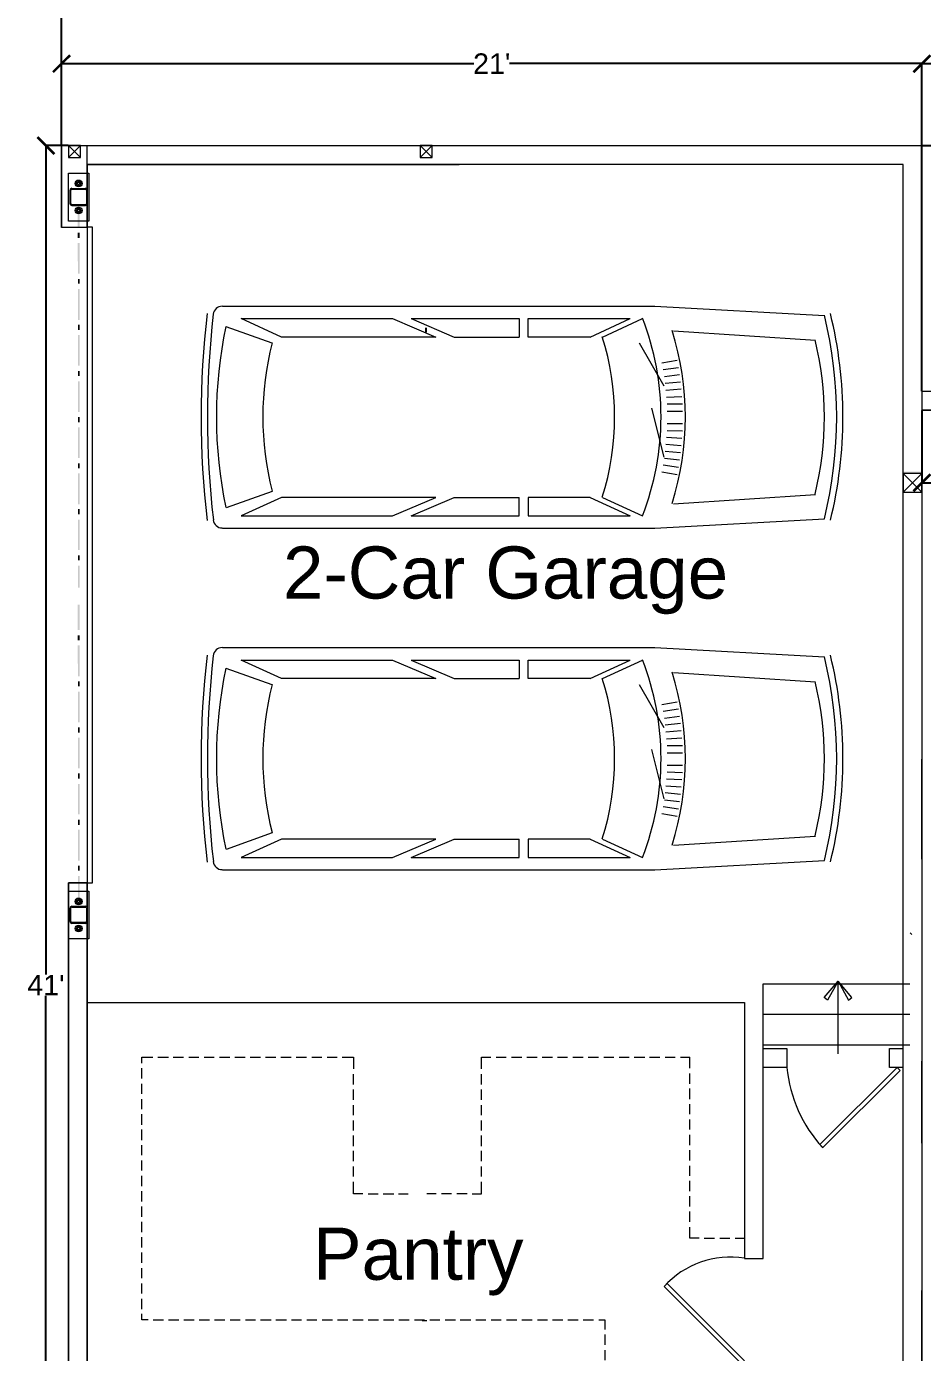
# Model space of a CAD drawing. Header units: inches. Extents: x 38 to 8673, y 1 to 7200.
# Drawn here: x 4280.2 to 4542.6, y 1309.8 to 1698.3 of the extents above; entities that cross this region are included whole.
import ezdxf

# ---------------------------------------------------------------- set-up
doc = ezdxf.new("R2010")
doc.units = ezdxf.units.IN
doc.header["$MEASUREMENT"] = 0
doc.layers.add('PDF2_Layer 1', color=7, linetype='Continuous', true_color=0xffffff)
doc.layers.add('PDF2_Text', color=7, linetype='Continuous')
doc.styles.add('PDF Arial', font='arial.ttf')
doc.styles.get("Standard").update_dxf_attribs({"font": 'arial.ttf'})
doc.dimstyles.get("Standard").update_dxf_attribs({"dimtxt": 6, "dimasz": 5, "dimexe": 0.18, "dimexo": 0.0625, "dimgap": 0.09, "dimtad": 0, "dimtih": 1, "dimtoh": 1, "dimdec": 0, "dimzin": 0, "dimdsep": 46, "dimlunit": 4, "dimtxsty": 'Standard', "dimblk": 'ARCHTICK', "dimcen": 0.09, "dimclrd": 3, "dimclre": 3, "dimclrt": 1, "dimadec": 0, "dimazin": 0, "dimtfac": 1, "dimtdec": 0, "dimtofl": 0, "dimtmove": 0, "dimatfit": 3, "dimfxl": 100, "dimtolj": 1, "dimtzin": 0, "dimarcsym": 0})

# ---------------------------------------------------------------- blocks, each defined once
blk = doc.blocks.new('_ArchTick')
at = {"color": 0, "linetype": 'ByBlock', "const_width": 0.15}
blk.add_lwpolyline([(-0.5, -0.5), (0.5, 0.5)], dxfattribs=at)
blk = doc.blocks.new('*D38')
at = {"color": 3, "lineweight": -2, "transparency": 16777216}
for p, q in [((4542.42, 1585.79), (4542.42, 1564.43)), ((4811.46, 1585.79), (4811.46, 1564.43)), ((4542.42, 1564.61), (4666.49, 1564.61)), ((4811.46, 1564.61), (4687.38, 1564.61))]:
    blk.add_line(p, q, dxfattribs=at)
at = {"layer": 'Defpoints', "color": 0, "transparency": 16777216}
for p in [(4542.42, 1585.85), (4811.46, 1585.85), (4542.42, 1564.61)]:
    blk.add_point(p, dxfattribs=at)
at = {"color": 3, "lineweight": -2, "transparency": 16777216, "xscale": 5, "yscale": 5, "zscale": 5, "rotation": 180}
blk.add_blockref('_ArchTick', (4542.42, 1564.61), dxfattribs=at)
at = {"color": 3, "lineweight": -2, "transparency": 16777216, "xscale": 5, "yscale": 5, "zscale": 5}
blk.add_blockref('_ArchTick', (4811.46, 1564.61), dxfattribs=at)
at = {"color": 1, "transparency": 16777216, "insert": (4676.94, 1564.61), "char_height": 6, "attachment_point": 5}
blk.add_mtext('\\A1;22\'-5"', dxfattribs=at)
blk = doc.blocks.new('*D47')
at = {"color": 3, "lineweight": -2, "transparency": 16777216}
for p, q in [((4292.36, 1663.37), (4285.66, 1663.37)), ((4285.84, 1663.37), (4285.84, 1420.56)), ((4285.84, 1171.54), (4285.84, 1414.35)), ((4292.36, 1171.54), (4285.66, 1171.54))]:
    blk.add_line(p, q, dxfattribs=at)
at = {"layer": 'Defpoints', "color": 0, "transparency": 16777216}
for p in [(4285.84, 1663.37), (4292.42, 1663.37), (4292.42, 1171.54)]:
    blk.add_point(p, dxfattribs=at)
at = {"color": 3, "lineweight": -2, "transparency": 16777216, "xscale": 5, "yscale": 5, "zscale": 5}
for p, rotation in [((4285.84, 1663.37), 90), ((4285.84, 1171.54), 270)]:
    blk.add_blockref('_ArchTick', p, dxfattribs=dict(at, rotation=rotation))
at = {"color": 1, "transparency": 16777216, "insert": (4285.84, 1417.46), "char_height": 6, "attachment_point": 5}
blk.add_mtext("\\A1;41'", dxfattribs=at)
blk = doc.blocks.new('*D48')
at = {"color": 3, "lineweight": -2, "transparency": 16777216}
for p, q in [((4290.42, 1663.43), (4290.42, 1687.57)), ((4290.42, 1687.39), (4411.19, 1687.39)), ((4542.42, 1687.39), (4421.65, 1687.39)), ((4542.42, 1663.43), (4542.42, 1687.57))]:
    blk.add_line(p, q, dxfattribs=at)
at = {"layer": 'Defpoints', "color": 0, "transparency": 16777216}
for p in [(4542.42, 1687.39), (4290.42, 1663.37), (4542.42, 1663.37)]:
    blk.add_point(p, dxfattribs=at)
at = {"color": 3, "lineweight": -2, "transparency": 16777216, "xscale": 5, "yscale": 5, "zscale": 5, "rotation": 180}
blk.add_blockref('_ArchTick', (4290.42, 1687.39), dxfattribs=at)
at = {"color": 3, "lineweight": -2, "transparency": 16777216, "xscale": 5, "yscale": 5, "zscale": 5}
blk.add_blockref('_ArchTick', (4542.42, 1687.39), dxfattribs=at)
at = {"color": 1, "transparency": 16777216, "insert": (4416.42, 1687.39), "char_height": 6, "attachment_point": 5}
blk.add_mtext("\\A1;21'", dxfattribs=at)
blk = doc.blocks.new('*D49')
at = {"color": 3, "lineweight": -2, "transparency": 16777216}
for p, q in [((4542.42, 1591.43), (4542.42, 1687.57)), ((4542.42, 1687.39), (4666.92, 1687.39)), ((4816.98, 1687.39), (4692.48, 1687.39)), ((4816.98, 1591.43), (4816.98, 1687.57))]:
    blk.add_line(p, q, dxfattribs=at)
at = {"layer": 'Defpoints', "color": 0, "transparency": 16777216}
for p in [(4816.98, 1687.39), (4542.42, 1591.37), (4816.98, 1591.37)]:
    blk.add_point(p, dxfattribs=at)
at = {"color": 3, "lineweight": -2, "transparency": 16777216, "xscale": 5, "yscale": 5, "zscale": 5, "rotation": 180}
blk.add_blockref('_ArchTick', (4542.42, 1687.39), dxfattribs=at)
at = {"color": 3, "lineweight": -2, "transparency": 16777216, "xscale": 5, "yscale": 5, "zscale": 5}
blk.add_blockref('_ArchTick', (4816.98, 1687.39), dxfattribs=at)
at = {"color": 1, "transparency": 16777216, "insert": (4679.7, 1687.39), "char_height": 6, "attachment_point": 5}
blk.add_mtext('\\A1;22\'-11"', dxfattribs=at)
blk = doc.blocks.new('*D52')
at = {"color": 3, "lineweight": -2, "transparency": 16777216}
for p, q in [((4290.42, 1663.43), (4290.42, 1769.18)), ((4290.42, 1769), (4810.71, 1769)), ((5356.46, 1769), (4836.17, 1769)), ((5356.46, 1497.43), (5356.46, 1769.18))]:
    blk.add_line(p, q, dxfattribs=at)
at = {"layer": 'Defpoints', "color": 0, "transparency": 16777216}
for p in [(5356.46, 1769), (4290.42, 1663.37), (5356.46, 1497.37)]:
    blk.add_point(p, dxfattribs=at)
at = {"color": 3, "lineweight": -2, "transparency": 16777216, "xscale": 5, "yscale": 5, "zscale": 5, "rotation": 180}
blk.add_blockref('_ArchTick', (4290.42, 1769), dxfattribs=at)
at = {"color": 3, "lineweight": -2, "transparency": 16777216, "xscale": 5, "yscale": 5, "zscale": 5}
blk.add_blockref('_ArchTick', (5356.46, 1769), dxfattribs=at)
at = {"color": 1, "transparency": 16777216, "insert": (4823.44, 1769), "char_height": 6, "attachment_point": 5}
blk.add_mtext('\\A1;88\'-10"', dxfattribs=at)
blk = doc.blocks.new('*D53')
at = {"color": 3, "lineweight": -2, "transparency": 16777216}
for p, q in [((4542.48, 1663.37), (5461.17, 1663.37)), ((5460.99, 1663.37), (5460.99, 1234.43)), ((5460.99, 799.29), (5460.99, 1228.23)), ((4930.72, 799.29), (5461.17, 799.29))]:
    blk.add_line(p, q, dxfattribs=at)
at = {"layer": 'Defpoints', "color": 0, "transparency": 16777216}
for p in [(4542.42, 1663.37), (5460.99, 1663.37), (4930.66, 799.29)]:
    blk.add_point(p, dxfattribs=at)
at = {"color": 3, "lineweight": -2, "transparency": 16777216, "xscale": 5, "yscale": 5, "zscale": 5}
for p, rotation in [((5460.99, 1663.37), 90), ((5460.99, 799.29), 270)]:
    blk.add_blockref('_ArchTick', p, dxfattribs=dict(at, rotation=rotation))
at = {"color": 1, "transparency": 16777216, "insert": (5460.99, 1231.33), "char_height": 6, "attachment_point": 5}
blk.add_mtext("\\A1;72'", dxfattribs=at)

msp = doc.modelspace()

# ---------------------------------------------------------------- linework, layer by layer
at = {"layer": 'PDF2_Layer 1', "lineweight": 0}
for points in [[(4290.42, 1663.37), (4290.42, 1639.37), (4290.42, 1663.37), (4542.42, 1663.37), (4542.42, 1249.37), (4536.9, 1250.81), (4542.42, 1252.33), (4536.9, 1253.85)], [(4567.22, 1249.37), (4536.9, 1249.37), (4536.9, 1657.85), (4297.94, 1657.85), (4297.94, 1639.37), (4297.94, 1663.37)], [(4367.94, 1663.37), (4406.9, 1663.37)], [(4367.94, 1657.85), (4406.9, 1657.85)], [(4372.42, 1657.85), (4406.82, 1657.85)], [(4293.46, 1650.81), (4297.46, 1650.81)], [(4292.9, 1646.33), (4292.9, 1650.33)], [(4293.14, 1646.33), (4293.14, 1650.33)], [(4293.46, 1650.57), (4297.46, 1650.57)], [(4297.7, 1650.33), (4297.7, 1646.33)], [(4297.94, 1650.33), (4297.94, 1646.33)], [(4297.46, 1646.01), (4293.46, 1646.01)], [(4297.46, 1645.77), (4293.46, 1645.77)], [(4290.42, 1639.45), (4297.94, 1639.45)], [(4337.54, 1616.33), (4464.18, 1616.33), (4513.94, 1613.61)], [(4387.38, 1612.73), (4400.02, 1607.29), (4354.82, 1607.29), (4343.06, 1612.73), (4387.38, 1612.73)], [(4392.82, 1612.73), (4424.42, 1612.73), (4424.42, 1607.29)], [(4392.82, 1612.73), (4405.46, 1607.29), (4424.42, 1607.29)], [(4445.22, 1607.29), (4427.14, 1607.29), (4427.14, 1612.73), (4456.98, 1612.73)], [(4445.22, 1607.29), (4456.98, 1612.73)], [(4448.82, 1607.29), (4460.58, 1612.73)], [(4352.1, 1605.53), (4338.66, 1610.33)], [(4469.62, 1609.13), (4511.22, 1606.41)], [(4466.9, 1592.89), (4459.7, 1605.53)], [(4466.26, 1599.77), (4470.74, 1600.57)], [(4466.66, 1597.77), (4471.14, 1598.41)], [(4466.98, 1595.77), (4471.46, 1596.33)], [(4467.22, 1593.77), (4471.7, 1594.17)], [(4467.46, 1591.69), (4471.94, 1592.09)], [(4467.62, 1589.69), (4472.1, 1589.93)], [(4542.42, 1585.85), (4579.47, 1585.85), (4579.46, 1591.37), (4542.42, 1591.37)], [(4466.9, 1572.09), (4463.3, 1586.49)], [(4467.78, 1587.69), (4472.26, 1587.77)], [(4467.78, 1585.61), (4472.34, 1585.61)], [(4467.78, 1582.01), (4472.34, 1582.01)], [(4467.62, 1577.93), (4472.1, 1577.69)], [(4467.78, 1579.93), (4472.26, 1579.85)], [(4467.22, 1573.85), (4471.7, 1573.45)], [(4467.46, 1575.93), (4471.94, 1575.53)], [(4466.66, 1569.85), (4471.14, 1569.21)], [(4466.98, 1571.85), (4471.46, 1571.29)], [(4466.26, 1567.85), (4470.74, 1567.05)], [(4352.1, 1562.09), (4338.66, 1557.29)], [(4387.38, 1554.89), (4400.02, 1560.33), (4354.82, 1560.33), (4343.06, 1554.89), (4387.38, 1554.89)], [(4392.82, 1554.89), (4405.46, 1560.33), (4424.42, 1560.33)], [(4392.82, 1554.89), (4424.42, 1554.89), (4424.42, 1560.33)], [(4445.22, 1560.33), (4427.14, 1560.33), (4427.14, 1554.89), (4456.98, 1554.89)], [(4445.22, 1560.33), (4456.98, 1554.89)], [(4448.82, 1560.33), (4460.58, 1554.89)], [(4469.62, 1558.49), (4511.22, 1561.21)], [(4337.54, 1551.29), (4464.18, 1551.29), (4513.94, 1554.01)], [(4337.54, 1516.33), (4464.18, 1516.33), (4513.94, 1513.61)], [(4387.38, 1512.65), (4400.02, 1507.29), (4354.82, 1507.29), (4343.06, 1512.65), (4387.38, 1512.65)], [(4392.82, 1512.65), (4424.42, 1512.65), (4424.42, 1507.29)], [(4392.82, 1512.65), (4405.46, 1507.29), (4424.42, 1507.29)], [(4445.22, 1507.29), (4427.14, 1507.29), (4427.14, 1512.65), (4456.98, 1512.65)], [(4445.22, 1507.29), (4456.98, 1512.65)], [(4448.82, 1507.29), (4460.58, 1512.65)], [(4352.1, 1505.45), (4338.66, 1510.25)], [(4469.62, 1509.05), (4511.22, 1506.33)], [(4466.9, 1492.81), (4459.7, 1505.45)], [(4466.26, 1499.69), (4470.74, 1500.49)], [(4466.66, 1497.69), (4471.14, 1498.41)], [(4466.98, 1495.69), (4471.46, 1496.25)], [(4467.22, 1493.69), (4471.7, 1494.17)], [(4467.46, 1491.69), (4471.94, 1492.01)], [(4467.62, 1489.61), (4472.1, 1489.85)], [(4467.78, 1487.61), (4472.26, 1487.69)], [(4466.9, 1472.01), (4463.3, 1486.49)], [(4467.78, 1485.53), (4472.34, 1485.53)], [(4467.78, 1481.93), (4472.34, 1481.93)], [(4467.78, 1479.93), (4472.26, 1479.77)], [(4542.42, 1454.33), (4542.42, 1483.69)], [(4467.62, 1477.85), (4472.1, 1477.69)], [(4467.22, 1473.85), (4471.7, 1473.37)], [(4467.46, 1475.85), (4471.94, 1475.53)], [(4466.66, 1469.77), (4471.14, 1469.13)], [(4466.98, 1471.77), (4471.46, 1471.21)], [(4466.26, 1467.77), (4470.74, 1466.97)], [(4352.1, 1462.09), (4338.66, 1457.21)], [(4469.62, 1458.41), (4511.22, 1461.13)], [(4387.38, 1454.81), (4400.02, 1460.25), (4354.82, 1460.25), (4343.06, 1454.81), (4387.38, 1454.81)], [(4392.82, 1454.81), (4405.46, 1460.25), (4424.42, 1460.25)], [(4392.82, 1454.81), (4424.42, 1454.81), (4424.42, 1460.25)], [(4445.22, 1460.25), (4427.14, 1460.25), (4427.14, 1454.81), (4456.98, 1454.81)], [(4445.22, 1460.25), (4456.98, 1454.81)], [(4448.82, 1460.25), (4460.58, 1454.81)], [(4337.54, 1451.21), (4464.18, 1451.21), (4513.94, 1453.93)], [(4292.42, 1447.45), (4292.42, 1245.37), (4292.42, 1447.45)], [(4292.9, 1436.05), (4292.9, 1440.05)], [(4293.14, 1436.05), (4293.14, 1440.05)], [(4293.42, 1440.57), (4297.42, 1440.57)], [(4293.42, 1440.33), (4297.42, 1440.33)], [(4297.7, 1440.01), (4297.7, 1436.01)], [(4297.94, 1440.01), (4297.94, 1436.01)], [(4297.42, 1435.77), (4293.42, 1435.77)], [(4297.42, 1435.53), (4293.42, 1435.53)], [(4297.94, 1422.33), (4297.94, 1434.81)], [(4536.9, 1422.33), (4536.9, 1434.81)], [(4495.94, 1337.37), (4495.94, 1417.85), (4538.9, 1417.85)], [(4517.86, 1397.29), (4517.86, 1418.57), (4520.9, 1413.05), (4521.86, 1413.85), (4517.86, 1418.57), (4514.74, 1413.05), (4513.78, 1413.85), (4517.86, 1418.57)], [(4297.94, 1412.33), (4490.42, 1412.33)], [(4401.94, 1412.33), (4406.82, 1412.33)], [(4490.42, 1412.33), (4490.42, 1337.37), (4495.94, 1337.37)], [(4538.9, 1408.89), (4495.94, 1408.89)], [(4538.9, 1399.85), (4495.94, 1399.85)], [(4495.94, 1398.89), (4502.9, 1398.89), (4502.9, 1393.37), (4495.94, 1393.37)], [(4536.9, 1393.37), (4532.9, 1393.37), (4532.9, 1398.89), (4536.9, 1398.89)], [(4542.42, 1401.69), (4542.42, 1364.97)], [(4313.94, 1394.57), (4313.94, 1396.33)], [(4313.94, 1396.33), (4317.14, 1396.33)], [(4318.66, 1396.33), (4321.7, 1396.33)], [(4323.14, 1396.33), (4326.18, 1396.33)], [(4327.7, 1396.33), (4330.66, 1396.33)], [(4332.18, 1396.33), (4335.14, 1396.33)], [(4336.66, 1396.33), (4339.7, 1396.33)], [(4341.14, 1396.33), (4344.18, 1396.33)], [(4345.7, 1396.33), (4348.66, 1396.33)], [(4350.18, 1396.33), (4353.14, 1396.33)], [(4354.66, 1396.33), (4357.7, 1396.33)], [(4359.14, 1396.33), (4362.18, 1396.33)], [(4363.7, 1396.33), (4366.66, 1396.33)], [(4368.18, 1396.33), (4371.14, 1396.33)], [(4372.66, 1396.33), (4375.94, 1396.33), (4375.94, 1392.89)], [(4413.46, 1392.89), (4413.46, 1396.33), (4416.18, 1396.33)], [(4417.7, 1396.33), (4420.66, 1396.33)], [(4422.18, 1396.33), (4425.22, 1396.33)], [(4426.66, 1396.33), (4429.7, 1396.33)], [(4431.22, 1396.33), (4434.18, 1396.33)], [(4435.7, 1396.33), (4438.66, 1396.33)], [(4440.18, 1396.33), (4443.22, 1396.33)], [(4444.66, 1396.33), (4447.7, 1396.33)], [(4449.22, 1396.33), (4452.18, 1396.33)], [(4453.7, 1396.33), (4456.66, 1396.33)], [(4458.18, 1396.33), (4461.22, 1396.33)], [(4462.66, 1396.33), (4465.7, 1396.33)], [(4467.22, 1396.33), (4470.18, 1396.33)], [(4471.7, 1396.33), (4474.42, 1396.33)], [(4474.42, 1393.13), (4474.42, 1396.33)], [(4542.42, 1371.21), (4542.42, 1395.21)], [(4313.94, 1390.09), (4313.94, 1393.13)], [(4375.94, 1388.33), (4375.94, 1391.37)], [(4413.46, 1388.33), (4413.46, 1391.37)], [(4474.42, 1388.57), (4474.42, 1391.61)], [(4313.94, 1385.61), (4313.94, 1388.57)], [(4375.94, 1383.85), (4375.94, 1386.89)], [(4413.46, 1383.85), (4413.46, 1386.89)], [(4474.42, 1384.09), (4474.42, 1387.13)], [(4313.94, 1381.13), (4313.94, 1384.09)], [(4313.94, 1376.57), (4313.94, 1379.61)], [(4375.94, 1379.37), (4375.94, 1382.33)], [(4413.46, 1379.37), (4413.46, 1382.33)], [(4474.42, 1379.61), (4474.42, 1382.57)], [(4313.94, 1372.09), (4313.94, 1375.13)], [(4375.94, 1374.89), (4375.94, 1377.85)], [(4413.46, 1374.89), (4413.46, 1377.85)], [(4474.42, 1375.13), (4474.42, 1378.09)], [(4375.94, 1370.33), (4375.94, 1373.37)], [(4413.46, 1370.33), (4413.46, 1373.37)], [(4474.42, 1370.57), (4474.42, 1373.61)], [(4313.94, 1367.61), (4313.94, 1370.57)], [(4375.94, 1365.85), (4375.94, 1368.89)], [(4413.46, 1365.85), (4413.46, 1368.89)], [(4474.42, 1366.09), (4474.42, 1369.13)], [(4313.94, 1363.13), (4313.94, 1366.09)], [(4375.94, 1361.37), (4375.94, 1364.33)], [(4413.46, 1361.37), (4413.46, 1364.33)], [(4474.42, 1361.61), (4474.42, 1364.57)], [(4313.94, 1358.57), (4313.94, 1361.61)], [(4378.66, 1356.33), (4375.94, 1356.33), (4375.94, 1359.85)], [(4410.66, 1356.33), (4413.46, 1356.33), (4413.46, 1359.85)], [(4474.42, 1357.13), (4474.42, 1360.09)], [(4313.94, 1354.09), (4313.94, 1357.13)], [(4380.18, 1356.33), (4383.14, 1356.33)], [(4384.66, 1356.33), (4387.7, 1356.33)], [(4389.14, 1356.33), (4391.94, 1356.33)], [(4400.18, 1356.33), (4397.46, 1356.33)], [(4404.66, 1356.33), (4401.7, 1356.33)], [(4409.22, 1356.33), (4406.18, 1356.33)], [(4474.42, 1352.57), (4474.42, 1355.61)], [(4313.94, 1349.61), (4313.94, 1352.57)], [(4313.94, 1345.13), (4313.94, 1348.09)], [(4474.42, 1348.09), (4474.42, 1351.13)], [(4477.22, 1343.37), (4474.42, 1343.37), (4474.42, 1346.57)], [(4313.94, 1340.57), (4313.94, 1343.61)], [(4478.66, 1343.37), (4481.7, 1343.37)], [(4483.22, 1343.37), (4486.18, 1343.37)], [(4487.7, 1343.37), (4490.42, 1343.37)], [(4313.94, 1336.09), (4313.94, 1339.13)], [(4313.94, 1331.61), (4313.94, 1334.57)], [(4313.94, 1327.13), (4313.94, 1330.09)], [(4313.94, 1322.57), (4313.94, 1325.61)], [(4542.42, 1298.01), (4542.42, 1328.01), (4542.42, 1298.01)], [(4542.42, 1327.93), (4542.42, 1297.93)], [(4315.78, 1319.37), (4313.94, 1319.37), (4313.94, 1321.13)], [(4317.22, 1319.37), (4320.26, 1319.37)], [(4321.78, 1319.37), (4324.74, 1319.37)], [(4326.26, 1319.37), (4329.22, 1319.37)], [(4330.74, 1319.37), (4333.78, 1319.37)], [(4335.22, 1319.37), (4338.26, 1319.37)], [(4339.78, 1319.37), (4342.74, 1319.37)], [(4344.26, 1319.37), (4347.22, 1319.37)], [(4348.74, 1319.37), (4351.78, 1319.37)], [(4353.22, 1319.37), (4356.26, 1319.37)], [(4357.78, 1319.37), (4360.74, 1319.37)], [(4362.26, 1319.37), (4365.22, 1319.37)], [(4366.74, 1319.37), (4369.78, 1319.37)], [(4371.22, 1319.37), (4374.26, 1319.37)], [(4375.78, 1319.37), (4378.74, 1319.37)], [(4380.26, 1319.37), (4383.22, 1319.37)], [(4384.74, 1319.37), (4387.78, 1319.37)], [(4389.22, 1319.37), (4392.26, 1319.37)], [(4393.78, 1319.37), (4396.74, 1319.37)], [(4396.02, 1319.21), (4397.46, 1319.21)], [(4398.26, 1319.37), (4401.22, 1319.37)], [(4402.74, 1319.37), (4405.78, 1319.37)], [(4407.22, 1319.37), (4410.26, 1319.37)], [(4411.78, 1319.37), (4414.74, 1319.37)], [(4416.26, 1319.37), (4419.22, 1319.37)], [(4420.74, 1319.37), (4423.78, 1319.37)], [(4425.22, 1319.37), (4428.26, 1319.37)], [(4429.78, 1319.37), (4432.74, 1319.37)], [(4434.26, 1319.37), (4437.22, 1319.37)], [(4438.74, 1319.37), (4441.78, 1319.37)], [(4443.22, 1319.37), (4446.26, 1319.37)], [(4447.78, 1319.37), (4449.54, 1319.37)], [(4449.54, 1319.37), (4449.54, 1316.57)], [(4449.54, 1315.13), (4449.54, 1312.09)], [(4449.54, 1310.57), (4449.54, 1307.61)]]:
    msp.add_lwpolyline(points, dxfattribs=at)
for points in [[(4292.42, 1663.37), (4295.94, 1659.85)], [(4295.94, 1663.37), (4292.42, 1659.85)], [(4292.42, 1659.85), (4295.94, 1659.85), (4295.94, 1663.37), (4292.42, 1663.37)], [(4292.42, 1659.85), (4295.94, 1659.85), (4295.94, 1663.37), (4292.42, 1663.37)], [(4395.46, 1663.37), (4398.98, 1659.85)], [(4398.98, 1663.37), (4395.46, 1659.85)], [(4395.46, 1659.85), (4398.98, 1659.85), (4398.98, 1663.37), (4395.46, 1663.37)], [(4395.46, 1659.85), (4398.98, 1659.85), (4398.98, 1663.37), (4395.46, 1663.37)], [(4298.42, 1648.33), (4298.42, 1641.29), (4295.46, 1641.29), (4292.42, 1641.29), (4292.42, 1648.33), (4292.42, 1655.29), (4295.46, 1655.29), (4298.42, 1655.29)], [(4397.22, 1657.85), (4397.22, 1657.85), (4297.94, 1657.85)], [(4295.06, 1652.89), (4295.78, 1652.89), (4296.18, 1652.33), (4295.78, 1651.69), (4295.06, 1651.69), (4294.74, 1652.25)], [(4295.06, 1643.69), (4295.78, 1643.69), (4296.18, 1644.33), (4295.78, 1644.89), (4295.06, 1644.89), (4294.74, 1644.33)], [(4299.46, 1639.45), (4297.94, 1639.45), (4297.94, 1447.45), (4299.46, 1447.45)], [(4578.42, 1585.85), (4578.42, 1585.85), (4542.42, 1585.85)], [(4536.9, 1567.37), (4542.42, 1561.85)], [(4542.42, 1567.37), (4536.9, 1561.85)], [(4536.9, 1561.85), (4542.42, 1561.85), (4542.42, 1567.37), (4536.9, 1567.37)], [(4536.9, 1561.85), (4542.42, 1561.85), (4542.42, 1567.37), (4536.9, 1567.37)], [(4297.94, 1447.45), (4292.42, 1447.45)], [(4298.42, 1438.01), (4298.42, 1430.97), (4295.46, 1430.97), (4292.42, 1430.97), (4292.42, 1438.01), (4292.42, 1444.97), (4295.46, 1444.97), (4298.42, 1444.97)], [(4297.94, 1447.45), (4297.94, 1249.37)], [(4295.06, 1442.57), (4295.78, 1442.57), (4296.18, 1441.93), (4295.86, 1441.37), (4295.14, 1441.37), (4294.74, 1441.93)], [(4295.06, 1433.37), (4295.78, 1433.37), (4296.18, 1434.01), (4295.86, 1434.57), (4295.14, 1434.57), (4294.74, 1434.01)], [(4538.98, 1432.81), (4539.46, 1432.33)], [(4536.02, 1392.49), (4513.38, 1369.85), (4512.5, 1370.73), (4535.14, 1393.37)], [(4489.54, 1306.49), (4466.9, 1329.13), (4467.78, 1330.01), (4490.42, 1307.37)]]:
    msp.add_lwpolyline(points, close=True, dxfattribs=at)
for centre, radius in [((4295.42, 1652.29), 1), ((4295.42, 1652.29), 0.599), ((4295.42, 1652.29), 0.36), ((4295.42, 1644.37), 1), ((4295.42, 1644.37), 0.599), ((4295.42, 1644.37), 0.36), ((4295.42, 1441.97), 1), ((4295.42, 1441.97), 0.6), ((4295.42, 1441.97), 0.359), ((4295.42, 1434.05), 1), ((4295.42, 1434.05), 0.599), ((4295.42, 1434.05), 0.359)]:
    msp.add_circle(centre, radius, dxfattribs=at)
for centre, radius, start, end in [((4293.42, 1650.37), 0.52, 89.9795, 180.0205), ((4297.42, 1650.37), 0.52, 359.9638, 89.9627), ((4293.42, 1650.37), 0.281, 90.0602, 179.8035), ((4297.42, 1650.37), 0.28, 0.0803, 89.9197), ((4293.42, 1646.37), 0.52, 179.9795, 270.0205), ((4293.42, 1646.37), 0.28, 179.9928, 270.0072), ((4297.42, 1646.37), 0.28, 270.0803, 359.9197), ((4297.42, 1646.37), 0.52, 270.0373, 0.0362), ((4337.5, 1613.65), 2.68, 90.0046, 173.4315), ((4595.27, 1583.89), 263.97, 173.4028, 186.6022), ((4595.2, 1583.89), 262.06, 173.4011, 186.6039), ((4386.14, 1583.89), 79.88, 338.7583, 21.2364), ((4392.62, 1583.89), 124.84, 346.1789, 13.8211), ((4392.61, 1583.89), 126.69, 346.1799, 13.8201), ((4463.81, 1583.88), 128.04, 168.0562, 191.9467), ((4387.89, 1583.89), 85.25, 342.7265, 17.2735), ((4437.5, 1583.89), 88.12, 165.7543, 194.2492), ((4374.22, 1583.89), 78.2, 342.5091, 17.4909), ((4418.38, 1583.89), 95.48, 346.3165, 13.6835), ((4337.5, 1554.05), 2.68, 186.5904, 269.9895), ((4337.5, 1513.65), 2.68, 89.9941, 173.442), ((4595.27, 1483.81), 263.97, 173.4028, 186.6022), ((4595.21, 1483.81), 262.07, 173.4012, 186.6039), ((4386.14, 1483.81), 79.88, 338.7583, 21.2364), ((4392.62, 1483.81), 124.84, 346.1788, 13.8212), ((4392.61, 1483.81), 126.69, 346.1799, 13.8201), ((4463.81, 1483.8), 128.04, 168.0562, 191.9467), ((4374.22, 1483.81), 78.2, 342.5091, 17.4909), ((4387.88, 1483.81), 85.25, 342.7267, 17.2733), ((4437.5, 1483.81), 88.12, 165.7543, 194.2492), ((4418.38, 1483.81), 95.48, 346.3165, 13.6835), ((4337.5, 1453.97), 2.68, 186.5904, 269.9895), ((4293.42, 1440.05), 0.519, 89.9168, 180.0097), ((4293.42, 1440.05), 0.281, 90.0602, 179.8035), ((4297.42, 1440.05), 0.519, 359.9746, 90.0254), ((4297.42, 1440.05), 0.28, 0.0803, 89.9197), ((4293.42, 1436.05), 0.519, 179.9325, 270.0675), ((4293.42, 1436.05), 0.28, 179.9056, 270.0944), ((4297.42, 1436.05), 0.28, 270.0803, 359.9197), ((4297.42, 1436.05), 0.519, 269.9903, 0.0832), ((4542.78, 1397.01), 40.05, 185.2273, 222.7235), ((4486.3, 1311.57), 26.2, 80.9298, 137.7785)]:
    msp.add_arc(centre, radius, start, end, dxfattribs=at)
at = {"layer": 'PDF2_Layer 1', "lineweight": 0, "transparency": 33554559}
for points in [[(4295.7, 1645.77), (4295.14, 1645.77), (4295.7, 1639.37)], [(4295.14, 1645.77), (4295.7, 1639.37), (4295.14, 1639.37)], [(4295.7, 1637.85), (4295.14, 1637.85), (4295.7, 1636.33)], [(4295.14, 1637.85), (4295.7, 1636.33), (4295.14, 1636.33)], [(4295.7, 1634.89), (4295.14, 1634.89), (4295.7, 1625.85)], [(4295.14, 1634.89), (4295.7, 1625.85), (4295.22, 1625.85)], [(4295.7, 1624.33), (4295.22, 1624.33), (4295.7, 1622.89)], [(4295.22, 1624.33), (4295.7, 1622.89), (4295.22, 1622.89)], [(4295.7, 1621.37), (4295.22, 1621.37), (4295.7, 1612.33)], [(4295.22, 1621.37), (4295.7, 1612.33), (4295.22, 1612.33)], [(4295.7, 1610.89), (4295.22, 1610.89), (4295.7, 1609.37)], [(4295.22, 1610.89), (4295.7, 1609.37), (4295.22, 1609.37)], [(4397.46, 1610.09), (4396.9, 1610.09), (4397.46, 1608.65)], [(4396.9, 1610.09), (4397.46, 1608.65), (4396.9, 1608.65)], [(4295.7, 1607.85), (4295.22, 1607.85), (4295.7, 1598.89)], [(4295.22, 1607.85), (4295.7, 1598.89), (4295.22, 1598.89)], [(4295.7, 1597.37), (4295.22, 1597.37), (4295.7, 1595.85)], [(4295.22, 1597.37), (4295.7, 1595.85), (4295.22, 1595.85)], [(4295.7, 1594.33), (4295.22, 1594.33), (4295.7, 1585.37)], [(4295.22, 1594.33), (4295.7, 1585.37), (4295.22, 1585.37)], [(4295.7, 1583.85), (4295.22, 1583.85), (4295.7, 1582.33)], [(4295.22, 1583.85), (4295.7, 1582.33), (4295.22, 1582.33)], [(4295.7, 1580.89), (4295.22, 1580.89), (4295.7, 1571.85)], [(4295.22, 1580.89), (4295.7, 1571.85), (4295.22, 1571.85)], [(4295.7, 1570.33), (4295.22, 1570.33), (4295.7, 1568.89)], [(4295.22, 1570.33), (4295.7, 1568.89), (4295.22, 1568.89)], [(4295.7, 1567.37), (4295.22, 1567.37), (4295.7, 1558.33)], [(4295.22, 1567.37), (4295.7, 1558.33), (4295.22, 1558.33)], [(4536.9, 1567.85), (4537.46, 1567.37), (4542.42, 1567.85), (4542.42, 1567.37)], [(4295.7, 1556.89), (4295.22, 1556.89), (4295.7, 1555.37)], [(4295.22, 1556.89), (4295.7, 1555.37), (4295.22, 1555.37)], [(4295.7, 1553.85), (4295.22, 1553.85), (4295.7, 1544.89)], [(4295.22, 1553.85), (4295.7, 1544.89), (4295.22, 1544.89)], [(4295.7, 1543.37), (4295.22, 1543.37), (4295.7, 1541.85)], [(4295.22, 1543.37), (4295.7, 1541.85), (4295.22, 1541.85)], [(4295.7, 1540.33), (4295.22, 1540.33), (4295.7, 1533.93)], [(4295.22, 1540.33), (4295.7, 1533.93), (4295.22, 1533.93)], [(4295.7, 1528.89), (4295.14, 1528.89), (4295.7, 1521.45)], [(4295.14, 1528.89), (4295.7, 1521.45), (4295.14, 1521.45)], [(4295.7, 1519.93), (4295.14, 1519.93), (4295.7, 1518.49)], [(4295.14, 1519.93), (4295.7, 1518.49), (4295.14, 1518.49)], [(4295.7, 1516.97), (4295.14, 1516.97), (4295.7, 1507.93)], [(4295.14, 1516.97), (4295.7, 1507.93), (4295.22, 1507.93)], [(4295.7, 1506.41), (4295.22, 1506.41), (4295.7, 1504.97)], [(4295.22, 1506.41), (4295.7, 1504.97), (4295.22, 1504.97)], [(4295.7, 1503.45), (4295.22, 1503.45), (4295.7, 1494.41)], [(4295.22, 1503.45), (4295.7, 1494.41), (4295.22, 1494.41)], [(4295.7, 1492.97), (4295.22, 1492.97), (4295.7, 1491.45)], [(4295.22, 1492.97), (4295.7, 1491.45), (4295.22, 1491.45)], [(4295.7, 1489.93), (4295.22, 1489.93), (4295.7, 1480.97)], [(4295.22, 1489.93), (4295.7, 1480.97), (4295.22, 1480.97)], [(4295.7, 1479.45), (4295.22, 1479.45), (4295.7, 1477.93)], [(4295.22, 1479.45), (4295.7, 1477.93), (4295.22, 1477.93)], [(4295.7, 1476.41), (4295.22, 1476.41), (4295.7, 1467.45)], [(4295.22, 1476.41), (4295.7, 1467.45), (4295.22, 1467.45)], [(4295.7, 1465.93), (4295.22, 1465.93), (4295.7, 1464.41)], [(4295.22, 1465.93), (4295.7, 1464.41), (4295.22, 1464.41)], [(4295.7, 1462.97), (4295.22, 1462.97), (4295.7, 1453.93)], [(4295.22, 1462.97), (4295.7, 1453.93), (4295.22, 1453.93)], [(4295.7, 1452.41), (4295.22, 1452.41), (4295.7, 1450.97)], [(4295.22, 1452.41), (4295.7, 1450.97), (4295.22, 1450.97)], [(4295.7, 1449.45), (4295.22, 1449.45), (4295.7, 1442.01)], [(4295.22, 1449.45), (4295.7, 1442.01), (4295.22, 1442.01)]]:
    msp.add_solid(points, dxfattribs=at)

# ---------------------------------------------------------------- texts
at = {"layer": 'PDF2_Text', "lineweight": 0, "attachment_point": 7, "style": 'PDF Arial'}
for s, insert, char_height in [('2-Car Garage', (4355.28, 1526.08), 15.2708), ('Pantry', (4364.07, 1326.53), 15.271)]:
    msp.add_mtext(s, dxfattribs=dict(at, insert=insert, char_height=char_height))

# ---------------------------------------------------------------- dimensions: what is measured, and where the dimension line sits
for base, p1, p2, picture, middle in [((5356.46, 1769), (4290.42, 1663.37), (5356.46, 1497.37), '*D52', (4823.44, 1769)), ((4542.42, 1687.39), (4290.42, 1663.37), (4542.42, 1663.37), '*D48', (4416.42, 1687.39)), ((4816.98, 1687.39), (4542.42, 1591.37), (4816.98, 1591.37), '*D49', (4679.7, 1687.39)), ((4542.42, 1564.61), (4811.46, 1585.85), (4542.42, 1585.85), '*D38', (4676.94, 1564.61))]:
    dim = msp.add_linear_dim(base=base, p1=p1, p2=p2, dimstyle='Standard')
    dim.commit()
    dim.dimension.update_dxf_attribs({"geometry": picture, "text_midpoint": middle})
for base, p1, p2, picture, middle in [((4285.84, 1663.37), (4292.42, 1171.54), (4292.42, 1663.37), '*D47', (4285.84, 1417.46)), ((5460.99, 1663.37), (4930.66, 799.29), (4542.42, 1663.37), '*D53', (5460.99, 1231.33))]:
    dim = msp.add_linear_dim(base=base, p1=p1, p2=p2, angle=90, dimstyle='Standard')
    dim.commit()
    dim.dimension.update_dxf_attribs({"geometry": picture, "text_midpoint": middle})

doc.saveas('drawing.dxf')
